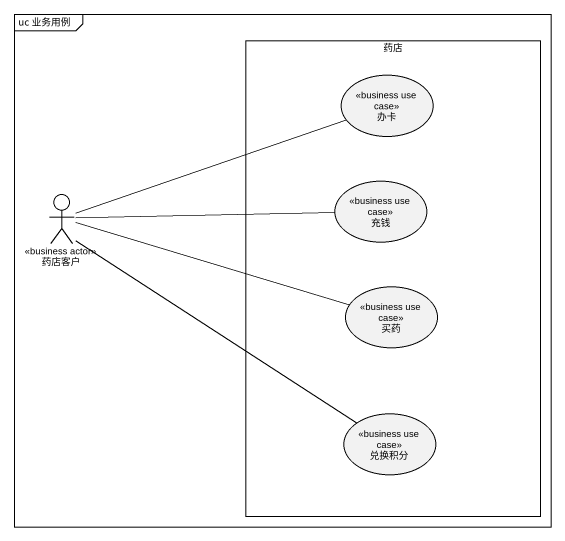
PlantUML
@startuml
mainframe uc 业务用例
rectangle 药店 {
  usecase 办卡 <<business use case>>
  usecase 充钱 <<business use case>>
  usecase 买药 <<business use case>>
  usecase 兑换积分 <<business use case>>
}
actor 药店客户 <<business actor>>
药店客户 -right- 办卡
药店客户 -right- 充钱
药店客户 -right- 买药
药店客户 -right- 兑换积分
@enduml
